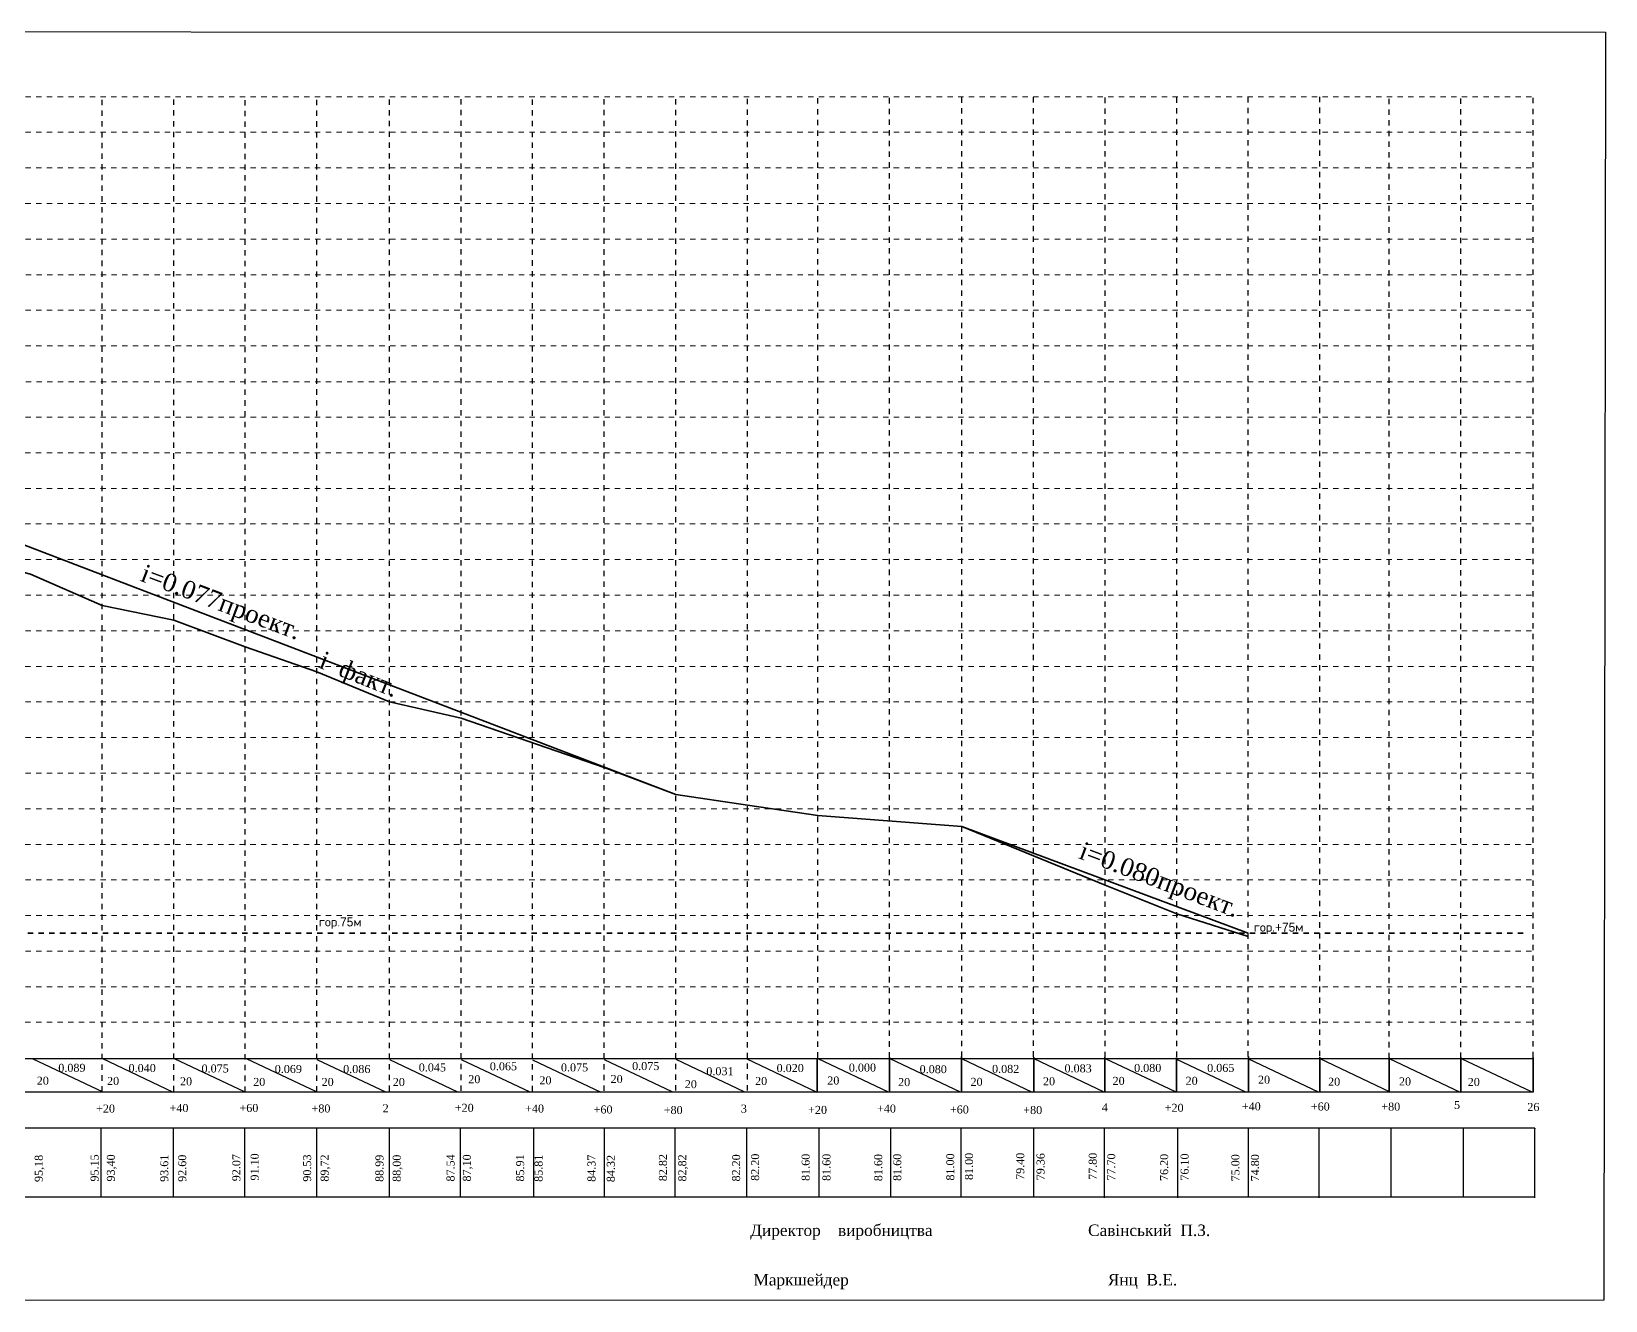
# Model space of a CAD drawing. Header units: millimetres. Extents: x -350 to 1691, y 600 to 2712.
# Drawn here: x 1250.8 to 1691.3, y 1390.2 to 1745.4 of the extents above; entities that cross this region are included whole.
import ezdxf

# ---------------------------------------------------------------- set-up
doc = ezdxf.new("R2010")
doc.units = ezdxf.units.MM
doc.linetypes.add('AHIDDEN2', pattern=[3, 1.5, -1.5])
for name, color, linetype in [('ЗАРАМОЧНОЕ ОФ.', 7, 'Continuous'), ('оформлення', 7, 'Continuous'), ('уклон факт', 7, 'Continuous')]:
    doc.layers.add(name, color=color, linetype=linetype)
doc.styles.add('grad', font='grad.shx')

msp = doc.modelspace()

# ---------------------------------------------------------------- linework, layer by layer
at = {"layer": 'ЗАРАМОЧНОЕ ОФ.', "color": 1, "linetype": 'AHIDDEN2', "lineweight": 35}
msp.add_lwpolyline([(1141.8, 1492.99), (1669.22, 1492.99)], dxfattribs=at)
at = {"layer": 'оформлення', "color": 7, "linetype": 'Continuous', "lineweight": 30}
for p, q in [((1691.34, 1745.14), (1690.88, 1390.42)), ((1691.34, 1745.13), (1691.34, 1745.2)), ((1671.59, 1438.43), (1671.59, 1438.29)), ((1690.88, 1390.42), (1690.88, 1390.31))]:
    msp.add_line(p, q, dxfattribs=at)
at = {"layer": 'оформлення', "color": 1, "linetype": 'Continuous', "lineweight": 35}
msp.add_line((1150.12, 1639.4), (1431.12, 1531.83), dxfattribs=at)
at = {"layer": 'оформлення', "color": 7, "linetype": 'Continuous', "lineweight": 35}
for p, q in [((1490.92, 1458.3), (1490.92, 1448.58)), ((1511.1, 1458.46), (1511.1, 1448.74)), ((1531.31, 1458.33), (1531.31, 1448.62)), ((1551.26, 1458.29), (1551.26, 1448.58)), ((1571.32, 1458.19), (1571.32, 1448.53)), ((1591.4, 1458.45), (1591.4, 1448.74)), ((1611.38, 1458.3), (1611.38, 1448.59)), ((1630.78, 1458.2), (1630.78, 1448.53)), ((1650.82, 1458.32), (1650.82, 1448.6)), ((1671.13, 1458.25), (1671.13, 1448.53))]:
    msp.add_line(p, q, dxfattribs=at)
at = {"layer": 'оформлення', "color": 7, "linetype": 'Continuous', "lineweight": 30}
msp.add_lwpolyline([(1690.88, 1390.31), (899.34, 1390.2), (899.5, 1745.36), (1691.34, 1745.2)], dxfattribs=at)
at = {"layer": 'оформлення', "color": 7, "linetype": 'AHIDDEN2', "lineweight": 20}
for points in [[(1141.15, 1727.1), (1671.13, 1727.1)], [(1141.16, 1717.14), (1671.13, 1717.14)], [(1141.12, 1707.18), (1671.13, 1707.18)], [(1141.1, 1697.22), (1671.13, 1697.22)], [(1141.18, 1687.26), (1671.13, 1687.26)], [(1141.21, 1677.28), (1671.13, 1677.28)], [(1141.16, 1667.34), (1671.13, 1667.34)], [(1141.17, 1657.38), (1671.13, 1657.38)], [(1141.2, 1647.33), (1671.13, 1647.33)], [(1141.16, 1637.45), (1671.13, 1637.45)], [(1141.08, 1627.43), (1671.13, 1627.43)], [(1141.1, 1617.48), (1671.13, 1617.48)], [(1141.06, 1607.52), (1671.13, 1607.52)], [(1141.04, 1597.56), (1671.13, 1597.56)], [(1141.12, 1587.6), (1671.13, 1587.6)], [(1141.15, 1577.62), (1671.13, 1577.62)], [(1141.09, 1567.68), (1671.13, 1567.68)], [(1141.11, 1557.72), (1671.13, 1557.72)], [(1141.12, 1547.72), (1671.13, 1547.72)], [(1141.13, 1537.77), (1671.13, 1537.77)], [(1141.09, 1527.81), (1671.13, 1527.81)], [(1141.07, 1517.85), (1671.13, 1517.85)], [(1141.15, 1507.89), (1671.13, 1507.89)], [(1141.18, 1497.91), (1671.13, 1497.91)], [(1141.13, 1487.96), (1671.13, 1487.96)], [(1141.14, 1478.01), (1671.13, 1478.01)], [(1141.09, 1468.07), (1671.13, 1468.07)]]:
    msp.add_lwpolyline(points, dxfattribs=at)
at = {"layer": 'оформлення', "color": 7, "linetype": 'AHIDDEN2', "lineweight": 25}
for points in [[(1270.57, 1448.72), (1270.57, 1726.91)], [(1290.64, 1448.8), (1290.64, 1727.09)], [(1330.73, 1448.71), (1330.73, 1727.01)], [(1350.99, 1448.83), (1350.99, 1727.03)], [(1371.05, 1448.91), (1371.05, 1727.21)], [(1391.08, 1448.81), (1391.08, 1727.01)], [(1411.14, 1448.89), (1411.14, 1727.19)], [(1431.12, 1448.93), (1431.12, 1727.13)], [(1451.19, 1449.01), (1451.19, 1727.31)], [(1470.87, 1458.16), (1470.87, 1726.97)], [(1490.93, 1458.24), (1490.93, 1727.21)], [(1511.2, 1458.36), (1511.2, 1727.11)], [(1531.26, 1458.44), (1531.26, 1727.35)], [(1551.28, 1458.34), (1551.28, 1727.02)], [(1571.34, 1458.42), (1571.34, 1727.11)], [(1591.33, 1458.46), (1591.33, 1727.62)], [(1611.39, 1458.54), (1611.39, 1727.5)], [(1671.13, 1458.25), (1671.13, 1727.17)], [(1310.67, 1448.63), (1310.67, 1726.83)], [(1630.8, 1458.05), (1630.8, 1726.55)], [(1650.87, 1458.13), (1650.87, 1726.6)]]:
    msp.add_lwpolyline(points, dxfattribs=at)
at = {"layer": 'оформлення', "color": 7, "linetype": 'Continuous', "lineweight": 35}
for points in [[(1150.12, 1639.4), (1170.18, 1627.07), (1210.51, 1609.75), (1230.53, 1598.77), (1250.59, 1593.5), (1270.57, 1584.69), (1290.64, 1580.59), (1310.67, 1573.14), (1330.73, 1566.19), (1350.99, 1557.72), (1371.05, 1553.16), (1411.14, 1539.37), (1431.12, 1531.83)], [(1431.12, 1531.83), (1451.19, 1528.83), (1470.87, 1525.93), (1511.2, 1522.9), (1531.26, 1514.69), (1551.28, 1506.46), (1571.34, 1498.44), (1591.33, 1492.09)], [(1470.72, 1448.53), (1470.67, 1457.97)]]:
    msp.add_lwpolyline(points, dxfattribs=at)
at = {"layer": 'оформлення', "color": 1, "linetype": 'Continuous', "lineweight": 35}
msp.add_lwpolyline([(1511.2, 1522.9), (1591.33, 1492.99)], dxfattribs=at)
at = {"layer": 'оформлення', "color": 7, "linetype": 'Continuous', "lineweight": 25}
for points in [[(1088.39, 1457.97), (1671.13, 1457.97)], [(1251.05, 1457.97), (1270.76, 1448.63)], [(1270.53, 1457.98), (1290.44, 1448.55)], [(1290.75, 1457.97), (1310.31, 1448.7)], [(1310.89, 1457.97), (1330.47, 1448.69)], [(1330.73, 1457.69), (1350.06, 1448.53)], [(1350.99, 1457.65), (1370.09, 1448.61)], [(1371.05, 1457.69), (1390.25, 1448.6)], [(1391.08, 1457.57), (1410.16, 1448.53)], [(1411.14, 1457.63), (1430.07, 1448.66)], [(1431.12, 1457.7), (1450.23, 1448.65)], [(1450.81, 1457.93), (1470.64, 1448.53)], [(1470.9, 1457.97), (1490.58, 1448.64)], [(1491.05, 1457.97), (1510.75, 1448.63)], [(1511.1, 1457.93), (1530.89, 1448.55)], [(1531.31, 1457.91), (1550.76, 1448.7)], [(1551.34, 1457.97), (1570.92, 1448.69)], [(1571.32, 1457.76), (1590.8, 1448.53)], [(1591.4, 1457.81), (1610.89, 1448.58)], [(1611.38, 1457.89), (1630.78, 1448.7)], [(1630.76, 1457.96), (1650.67, 1448.53)], [(1650.93, 1457.97), (1670.53, 1448.68)], [(1671.13, 1448.53), (1088.45, 1448.53)], [(1671.59, 1438.39), (1088.36, 1438.39)], [(1270.3, 1419.17), (1270.3, 1438.4)], [(1290.53, 1419.17), (1290.53, 1438.38)], [(1310.56, 1419.11), (1310.56, 1438.4)], [(1330.69, 1419.1), (1330.69, 1438.33)], [(1351.03, 1419.1), (1351.03, 1438.32)], [(1370.85, 1419.06), (1370.85, 1438.32)], [(1391.37, 1419.07), (1391.37, 1438.33)], [(1411.16, 1419.19), (1411.16, 1438.33)], [(1430.95, 1419.07), (1430.95, 1438.33)], [(1451.02, 1419.11), (1451.02, 1438.34)], [(1471.26, 1419.12), (1471.26, 1438.33)], [(1491.29, 1419.05), (1491.29, 1438.34)], [(1511, 1419.02), (1511, 1438.24)], [(1531.34, 1419.02), (1531.34, 1438.23)], [(1551.15, 1418.97), (1551.15, 1438.23)], [(1571.67, 1418.98), (1571.67, 1438.24)], [(1591.46, 1419.1), (1591.46, 1438.24)], [(1611.25, 1418.98), (1611.25, 1438.24)], [(1631.33, 1419.02), (1631.33, 1438.25)], [(1651.56, 1419.03), (1651.56, 1438.24)], [(1671.59, 1418.96), (1671.59, 1438.25)], [(1671.59, 1419.12), (1088.42, 1419.12)]]:
    msp.add_lwpolyline(points, dxfattribs=at)

# ---------------------------------------------------------------- texts
at = {"layer": 'оформлення', "color": 7, "attachment_point": 1, "style": 'grad'}
for s, insert, char_height, width in [('{\\fTimes New Roman|b0|i0|c0|p18;0.\\fTimes New Roman|b0|i0|c204|p18;0\\fTimes New Roman|b0|i0|c0|p18;89}', (1258.33, 1456.45), 2.24017, 10.8194), ('{\\fTimes New Roman|b0|i0|c0|p18;0.\\fTimes New Roman|b0|i0|c204|p18;0\\fTimes New Roman|b0|i0|c0|p18;40}', (1278, 1456.38), 2.24017, 10.8194), ('{\\fTimes New Roman|b0|i0|c0|p18;0.\\fTimes New Roman|b0|i0|c204|p18;0\\fTimes New Roman|b0|i0|c0|p18;75}', (1298.42, 1456.26), 2.24017, 10.8194), ('{\\fTimes New Roman|b0|i0|c0|p18;0.\\fTimes New Roman|b0|i0|c204|p18;0\\fTimes New Roman|b0|i0|c0|p18;69}', (1318.9, 1456.12), 2.24017, 10.8194), ('{\\fTimes New Roman|b0|i0|c0|p18;0.\\fTimes New Roman|b0|i0|c204|p18;0\\fTimes New Roman|b0|i0|c0|p18;86}', (1338.06, 1456.1), 2.24017, 10.8194), ('{\\fTimes New Roman|b0|i0|c0|p18;0.\\fTimes New Roman|b0|i0|c204|p18;0\\fTimes New Roman|b0|i0|c0|p18;45}', (1359.21, 1456.55), 2.24017, 10.8194), ('{\\fTimes New Roman|b0|i0|c0|p18;0.\\fTimes New Roman|b0|i0|c204|p18;0\\fTimes New Roman|b0|i0|c0|p18;65}', (1379.1, 1456.88), 2.24017, 10.8194), ('{\\fTimes New Roman|b0|i0|c0|p18;0.\\fTimes New Roman|b0|i0|c204|p18;0\\fTimes New Roman|b0|i0|c0|p18;75}', (1399, 1456.56), 2.24017, 10.8194), ('{\\fTimes New Roman|b0|i0|c0|p18;0.\\fTimes New Roman|b0|i0|c204|p18;0\\fTimes New Roman|b0|i0|c0|p18;75}', (1418.93, 1456.93), 2.24017, 10.8194), ('{\\fTimes New Roman|b0|i0|c0|p18;0.\\fTimes New Roman|b0|i0|c204|p18;0\\fTimes New Roman|b0|i0|c0|p18;20}', (1459.36, 1456.38), 2.24017, 10.8194), ('{\\fTimes New Roman|b0|i0|c0|p18;0.\\fTimes New Roman|b0|i0|c204|p18;0\\fTimes New Roman|b0|i0|c0|p18;00}', (1479.57, 1456.51), 2.24017, 10.8194), ('{\\fTimes New Roman|b0|i0|c0|p18;0.\\fTimes New Roman|b0|i0|c204|p18;0\\fTimes New Roman|b0|i0|c0|p18;80}', (1499.39, 1456.06), 2.24017, 10.8194), ('{\\fTimes New Roman|b0|i0|c0|p18;0.\\fTimes New Roman|b0|i0|c204|p18;0\\fTimes New Roman|b0|i0|c0|p18;82}', (1519.66, 1456.14), 2.24017, 10.8194), ('{\\fTimes New Roman|b0|i0|c0|p18;0.\\fTimes New Roman|b0|i0|c204|p18;0\\fTimes New Roman|b0|i0|c0|p18;83}', (1539.94, 1456.3), 2.24017, 10.8194), ('{\\fTimes New Roman|b0|i0|c0|p18;0.\\fTimes New Roman|b0|i0|c204|p18;0\\fTimes New Roman|b0|i0|c0|p18;80}', (1559.42, 1456.41), 2.24017, 10.8194), ('{\\fTimes New Roman|b0|i0|c0|p18;0.\\fTimes New Roman|b0|i0|c204|p18;0\\fTimes New Roman|b0|i0|c0|p18;65}', (1579.86, 1456.42), 2.24017, 10.8194), ('{\\fTimes New Roman|b0|i0|c0|p18;20}', (1252.3, 1452.83), 2.2402, 3.6464), ('{\\fTimes New Roman|b0|i0|c0|p18;20}', (1271.97, 1452.77), 2.2402, 3.6464), ('{\\fTimes New Roman|b0|i0|c0|p18;20}', (1292.39, 1452.65), 2.2402, 3.6464), ('{\\fTimes New Roman|b0|i0|c0|p18;20}', (1312.87, 1452.5), 2.2402, 3.6464), ('{\\fTimes New Roman|b0|i0|c0|p18;20}', (1332.03, 1452.49), 2.2402, 3.6464), ('{\\fTimes New Roman|b0|i0|c0|p18;20}', (1351.94, 1452.48), 2.2402, 3.6464), ('{\\fTimes New Roman|b0|i0|c0|p18;20}', (1373.07, 1453.26), 2.2402, 3.6464), ('{\\fTimes New Roman|b0|i0|c0|p18;20}', (1392.97, 1452.94), 2.2402, 3.6464), ('{\\fTimes New Roman|b0|i0|c0|p18;20}', (1412.9, 1453.31), 2.2402, 3.6464), ('{\\fTimes New Roman|b0|i0|c0|p18;20}', (1433.66, 1451.87), 2.2402, 3.6464), ('{\\fTimes New Roman|b0|i0|c0|p18;20}', (1453.33, 1452.76), 2.2402, 3.6464), ('{\\fTimes New Roman|b0|i0|c0|p18;20}', (1473.54, 1452.89), 2.2402, 3.6464), ('{\\fTimes New Roman|b0|i0|c0|p18;20}', (1493.36, 1452.44), 2.2402, 3.6464), ('{\\fTimes New Roman|b0|i0|c0|p18;20}', (1513.63, 1452.52), 2.2402, 3.6464), ('{\\fTimes New Roman|b0|i0|c0|p18;20}', (1533.91, 1452.68), 2.2402, 3.6464), ('{\\fTimes New Roman|b0|i0|c0|p18;20}', (1553.39, 1452.79), 2.2402, 3.6464), ('{\\fTimes New Roman|b0|i0|c0|p18;20}', (1594.08, 1453.11), 2.2402, 3.6464), ('{\\fTimes New Roman|b0|i0|c0|p18;20}', (1613.7, 1452.55), 2.2402, 3.6464), ('{\\fTimes New Roman|b0|i0|c0|p18;20}', (1633.54, 1452.63), 2.2402, 3.6464), ('{\\fTimes New Roman|b0|i0|c0|p18;20}', (1652.78, 1452.49), 2.2402, 3.6464), ('{\\fTimes New Roman|b0|i0|c204|p18;+20}', (1268.9, 1445.03), 2.2402, 5.8742), ('{\\fTimes New Roman|b0|i0|c204|p18;+40}', (1289.46, 1445.18), 2.2402, 5.1642), ('\\pt2.24017;{\\fTimes New Roman|b0|i0|c204|p18;+60}', (1309.03, 1445.21), 2.2402, 5.4063), ('{\\fTimes New Roman|b0|i0|c204|p18;+80}', (1329.2, 1445.07), 2.2402, 6.2754), ('{\\fTimes New Roman|b0|i0|c204|p18;2}', (1349.11, 1445.12), 2.2402, 3.8943), ('{\\fTimes New Roman|b0|i0|c204|p18;+20}', (1369.3, 1445.25), 2.2402, 5.1183), ('{\\fTimes New Roman|b0|i0|c204|p18;+40}', (1388.98, 1445.04), 2.2402, 5.0942), ('{\\fTimes New Roman|b0|i0|c204|p18;3}', (1449.36, 1445.03), 2.2402, 9.4431), ('{\\fTimes New Roman|b0|i0|c204|p18;+40}', (1487.46, 1445.04), 2.2402, 5.0942), ('{\\fTimes New Roman|b0|i0|c0|p18;4}', (1550.39, 1445.4), 2.2402, 8.0905), ('{\\fTimes New Roman|b0|i0|c204|p18;+20}', (1567.97, 1445.25), 2.2402, 5.1183), ('{\\fTimes New Roman|b0|i0|c0|p18;+40}', (1589.56, 1445.66), 2.2402, 5.2324), ('{\\fTimes New Roman|b0|i0|c0|p18;+60}', (1608.87, 1445.61), 2.2402, 5.2324), ('{\\fTimes New Roman|b0|i0|c0|p18;+80}', (1628.6, 1445.58), 2.2402, 5.2324), ('{\\fTimes New Roman|b0|i0|c0|p18;5}', (1648.95, 1446.05), 2.2402, 5.2324), ('{\\fTimes New Roman|b0|i0|c0|p18;26}', (1669.46, 1445.5), 2.2402, 5.2324), ('\\pt2.24017;{\\fTimes New Roman|b0|i0|c204|p18;+60}', (1408.15, 1444.78), 2.2402, 5.4063), ('{\\fTimes New Roman|b0|i0|c204|p18;+80}', (1427.77, 1444.62), 2.2402, 6.2754), ('{\\fTimes New Roman|b0|i0|c204|p18;+20}', (1468.18, 1444.67), 2.2402, 5.1183), ('\\pt2.24017;{\\fTimes New Roman|b0|i0|c204|p18;+60}', (1507.86, 1444.78), 2.2402, 5.4063), ('{\\fTimes New Roman|b0|i0|c204|p18;+80}', (1528.39, 1444.62), 2.2402, 6.2754), ('{\\fTimes New Roman|b0|i0|c204|p18;Директор    виробництв\\fTimes New Roman|b0|i0|c0|p18;a\\fTimes New Roman|b0|i0|c204|p18;                                    Савінський  П.З.}', (1451.98, 1411.46), 3.20024, 149.2123), ('{\\fTimes New Roman|b0|i0|c204|p18;Маркшейдер                                                            Янц  В.Е.}', (1452.88, 1397.61), 3.20024, 129.0135)]:
    msp.add_mtext(s, dxfattribs=dict(at, insert=insert, char_height=char_height, width=width))
at = {"layer": 'оформлення', "attachment_point": 1, "style": 'grad'}
for s, insert, char_height, width in [('{\\fTimes New Roman|b0|i0|c0|p18;0.\\fTimes New Roman|b0|i0|c204|p18;0\\fTimes New Roman|b0|i0|c0|p18;31}', (1439.69, 1455.49), 2.24017, 10.8194), ('{\\fTimes New Roman|b0|i0|c0|p18;20}', (1573.83, 1452.81), 2.2402, 3.6464)]:
    msp.add_mtext(s, dxfattribs=dict(at, insert=insert, char_height=char_height, width=width))
at = {"layer": 'оформлення', "width": 9.4431, "attachment_point": 1, "rotation": 90, "style": 'grad'}
for s, insert, char_height in [('{\\fTimes New Roman|b0|i0|c204|p18;95,18}', (1251.74, 1423.36), 2.2402), ('{\\fTimes New Roman|b0|i0|c0|p18;\\C1;95.15}', (1267.36, 1423.49), 2.2402), ('{\\fTimes New Roman|b0|i0|c204|p18;93,40}', (1271.92, 1423.49), 2.2402), ('{\\fTimes New Roman|b0|i0|c0|p18;\\C1;93.61}', (1286.86, 1423.41), 2.2402), ('{\\fTimes New Roman|b0|i0|c204|p18;9\\fTimes New Roman|b0|i0|c0|p18;2.60}', (1291.89, 1423.41), 2.2402), ('{\\fTimes New Roman|b0|i0|c0|p18;\\C1;92.07}', (1307.04, 1423.57), 2.2402), ('{\\fTimes New Roman|b0|i0|c0|p18;91.10}', (1312.17, 1423.77), 2.2402), ('{\\fTimes New Roman|b0|i0|c0|p18;\\C1;90.53}', (1326.84, 1423.46), 2.2402), ('{\\fTimes New Roman|b0|i0|c204|p18;89,\\fTimes New Roman|b0|i0|c0|p18;72}', (1331.74, 1423.46), 2.2402), ('{\\fTimes New Roman|b0|i0|c0|p18;\\C1;88.99}', (1347.09, 1423.4), 2.2402), ('{\\fTimes New Roman|b0|i0|c204|p18;88,\\fTimes New Roman|b0|i0|c0|p18;00}', (1351.93, 1423.41), 2.2402), ('{\\fTimes New Roman|b0|i0|c0|p18;\\C1;87.54}', (1366.98, 1423.49), 2.2402), ('{\\fTimes New Roman|b0|i0|c204|p18;87,\\fTimes New Roman|b0|i0|c0|p18;10}', (1371.55, 1423.49), 2.2402), ('{\\fTimes New Roman|b0|i0|c0|p18;\\C1;85.91}', (1386.45, 1423.49), 2.2402), ('{\\fTimes New Roman|b0|i0|c204|p18;8\\fTimes New Roman|b0|i0|c0|p18;5.81}', (1391.62, 1423.41), 2.2402), ('{\\fTimes New Roman|b0|i0|c0|p18;\\C1;84.37}', (1406.43, 1423.41), 2.2402), ('{\\fTimes New Roman|b0|i0|c204|p18;8\\fTimes New Roman|b0|i0|c0|p18;4.32}', (1411.84, 1423.33), 2.2402), ('{\\fTimes New Roman|b0|i0|c0|p18;\\C1;82.82}', (1426.42, 1423.58), 2.2402), ('{\\fTimes New Roman|b0|i0|c204|p18;82,\\fTimes New Roman|b0|i0|c0|p18;82}', (1431.82, 1423.5), 2.2402), ('{\\fTimes New Roman|b0|i0|c0|p18;\\C1;82.20}', (1446.91, 1423.51), 2.2402), ('{\\fTimes New Roman|b0|i0|c204|p18;82\\fTimes New Roman|b0|i0|c0|p18;.\\fTimes New Roman|b0|i0|c204|p18;20}', (1452.22, 1423.7), 2.24017), ('{\\fTimes New Roman|b0|i0|c0|p18;\\C1;81.60}', (1466.37, 1423.67), 2.2402), ('{\\fTimes New Roman|b0|i0|c204|p18;81\\fTimes New Roman|b0|i0|c0|p18;.\\fTimes New Roman|b0|i0|c204|p18;60}', (1472.19, 1423.67), 2.24017), ('{\\fTimes New Roman|b0|i0|c0|p18;\\C1;81.60}', (1486.68, 1423.59), 2.2402), ('{\\fTimes New Roman|b0|i0|c204|p18;81.60}', (1492, 1423.67), 2.2402), ('{\\fTimes New Roman|b0|i0|c0|p18;\\C1;81.00}', (1506.82, 1423.76), 2.2402), ('{\\fTimes New Roman|b0|i0|c0|p18;81.00}', (1512.07, 1423.92), 2.2402), ('{\\fTimes New Roman|b0|i0|c0|p18;\\C1;79.40}', (1526.42, 1423.95), 2.2402), ('{\\fTimes New Roman|b0|i0|c0|p18;79.36}', (1532.11, 1423.84), 2.2402), ('{\\fTimes New Roman|b0|i0|c0|p18;\\C1;77.80}', (1546.72, 1423.95), 2.2402), ('{\\fTimes New Roman|b0|i0|c0|p18;77.70}', (1551.89, 1423.74), 2.2402), ('{\\fTimes New Roman|b0|i0|c0|p18;\\C1;76.20}', (1566.7, 1423.64), 2.2402), ('{\\fTimes New Roman|b0|i0|c0|p18;76.10}', (1572.42, 1423.74), 2.2402), ('{\\fTimes New Roman|b0|i0|c0|p18;\\C1;75.00}', (1586.63, 1423.53), 2.2402), ('{\\fTimes New Roman|b0|i0|c0|p18;74.80}', (1592.12, 1423.53), 2.2402)]:
    msp.add_mtext(s, dxfattribs=dict(at, insert=insert, char_height=char_height))
at = {"layer": 'уклон факт', "color": 7, "linetype": 'Continuous', "lineweight": 35, "char_height": 5, "attachment_point": 1}
for s, insert, width, rotation in [('{\\fTimes New Roman|b0|i0|c204|p18;\\C1;і\\fTimes New Roman|b0|i0|c0|p18;=0.077\\fTimes New Roman|b0|i0|c204|p18;проект.}', (1282.73, 1596.38), 57.1462, 339.2816), ('{\\fTimes New Roman|b0|i0|c204|p18;і  факт.}', (1332.76, 1572.06), 47.5182, 338.3098), ('{\\fTimes New Roman|b0|i0|c204|p18;\\C1;і\\fTimes New Roman|b0|i0|c0|p18;=0.080\\fTimes New Roman|b0|i0|c204|p18;проект.}', (1545.36, 1518.73), 57.1462, 339.2816)]:
    msp.add_mtext(s, dxfattribs=dict(at, insert=insert, width=width, rotation=rotation))
at = {"layer": 'уклон факт', "color": 1, "linetype": 'Continuous', "lineweight": 35, "insert": (1331.24, 1497.4), "char_height": 2.5, "width": 18.243, "attachment_point": 1}
msp.add_mtext('{\\Ftxt.shx|c204;гор.}75{\\Ftxt.shx|c204;м}', dxfattribs=at)
at = {"layer": 'уклон факт', "color": 7, "linetype": 'Continuous', "lineweight": 35, "insert": (1592.89, 1495.93), "char_height": 2.5, "width": 22.849, "attachment_point": 1}
msp.add_mtext('{\\Ftxt.shx|c204;гор.}+75{\\Ftxt.shx|c204;м}', dxfattribs=at)

doc.saveas('drawing.dxf')
